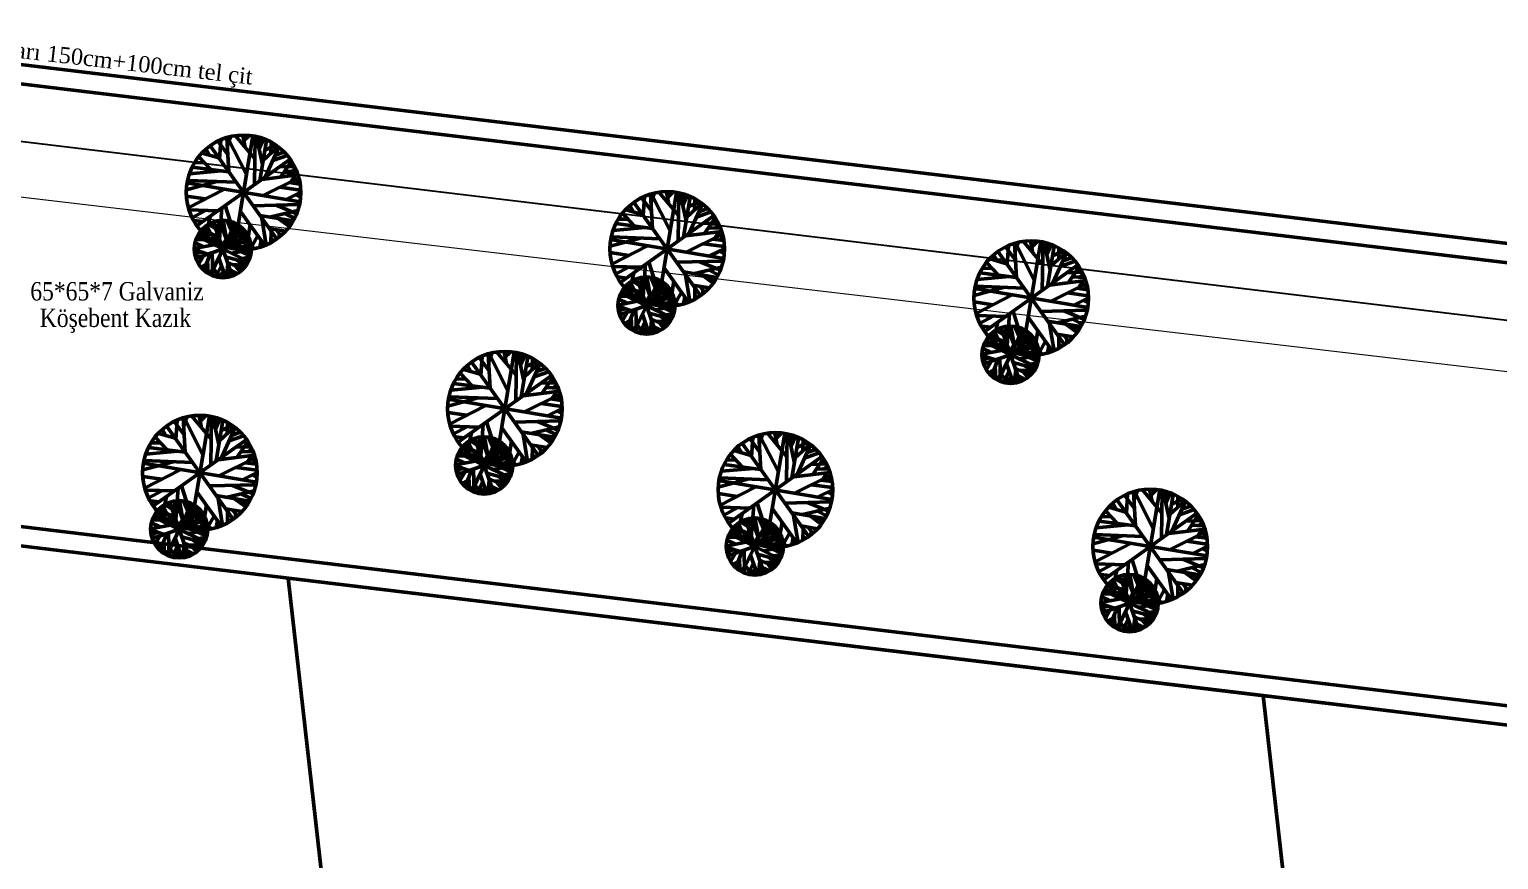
# Model space of a CAD drawing. Header units: millimetres. Extents: x 2046 to 14753, y 2361 to 29276.
# Drawn here: x 8944 to 9328.4, y 28340.9 to 28558 of the extents above; entities that cross this region are included whole.
import ezdxf

# ---------------------------------------------------------------- set-up
doc = ezdxf.new("R2010")
doc.units = ezdxf.units.MM
doc.layers.add('A.O. DUVAR', color=7, linetype='Continuous', lineweight=50)
doc.layers.add('TOPRAKLAMA', color=44, linetype='Continuous', lineweight=18)
doc.layers.add('aydınlatma', color=3, linetype='Continuous')
doc.styles.add('A.O. MALZEME', font='times.ttf', dxfattribs={"height": 10})
doc.styles.add('YAZI', font='times.ttf', dxfattribs={"width": 0.85})

msp = doc.modelspace()

# ---------------------------------------------------------------- linework, layer by layer
at = {"layer": 'A.O. DUVAR'}
for p, q in [((8867.531, 28557.77), (9591.64, 28470.562)), ((8867.836, 28552.698), (9591.908, 28465.494)), ((8867.836, 28552.698), (9591.908, 28465.494)), ((8996.223, 28520.746), (8995.66, 28529.649)), ((8995.784, 28527.455), (8996.637, 28529.886)), ((9000.842, 28520.088), (8995.896, 28529.724)), ((8997.57, 28500.591), (9002.52, 28530.174)), ((9003.069, 28524.062), (8997.979, 28530.176)), ((9000.502, 28527.123), (8999.867, 28530.261)), ((9000.165, 28528.838), (9001.554, 28530.207)), ((9002.944, 28517.448), (9003.126, 28530.002)), ((9004.984, 28522.712), (9003.464, 28529.888)), ((9003.792, 28528.117), (9004.781, 28529.496)), ((9004.099, 28526.75), (9005.293, 28529.353)), ((8993.576, 28524.392), (8989.189, 28525.641)), ((8991.158, 28525.14), (8990.253, 28526.664)), ((8991.423, 28527.469), (9008.666, 28503.296)), ((8995.917, 28525.316), (8993.329, 28528.781)), ((8993.79, 28524.071), (8994.132, 28529.047)), ((9004.32, 28518.476), (9006.037, 28529)), ((9005.152, 28523.714), (9009.053, 28527.294)), ((9005.608, 28526.44), (9008.458, 28527.737)), ((9005.793, 28519.545), (9009.261, 28527.202)), ((9007.227, 28525.712), (9007.273, 28528.392)), ((9008.333, 28525.126), (9010.612, 28525.946)), ((8996.179, 28520.753), (8986.618, 28522.01)), ((8989.719, 28523.207), (8987.257, 28523.162)), ((8987.958, 28506.761), (9012.132, 28524.004)), ((8991.386, 28521.441), (8988.318, 28524.7)), ((9007.691, 28523.689), (9011.489, 28525.056)), ((9009.377, 28522.034), (9013.371, 28522.167)), ((9009.836, 28519.441), (9012.577, 28523.558)), ((9012.248, 28522.126), (9013.098, 28522.67)), ((9012.757, 28520.897), (9013.634, 28521.608)), ((8993.082, 28518.24), (8985.092, 28516.088)), ((9014.837, 28512.908), (8985.253, 28517.858)), ((8998.132, 28518.024), (8985.458, 28518.543)), ((8994.304, 28521.01), (8985.92, 28520.239)), ((9014.294, 28519.953), (9004.863, 28518.786)), ((9014.53, 28519.227), (9005.042, 28514.523)), ((9010.844, 28520.931), (9013.99, 28520.805)), ((9014.877, 28517.568), (9011.95, 28517.943)), ((9012.483, 28518.197), (9013.51, 28519.798)), ((9013.782, 28517.694), (9014.635, 28518.523)), ((8989.996, 28513.666), (8985.126, 28514.423)), ((8985.596, 28511.37), (8994.876, 28516.167)), ((9014.972, 28516.007), (9009.519, 28516.748)), ((9011.214, 28513.547), (9015.009, 28515.429)), ((9014.969, 28514.12), (9013.698, 28514.79)), ((9106.747, 28510.532), (9104.159, 28513.997)), ((9104.62, 28509.286), (9104.962, 28514.263)), ((9107.053, 28505.962), (9106.49, 28514.865)), ((9106.614, 28512.671), (9107.467, 28515.102)), ((9111.672, 28505.304), (9106.726, 28514.94)), ((9108.4, 28485.807), (9113.35, 28515.39)), ((9113.899, 28509.278), (9108.81, 28515.392)), ((9111.333, 28512.339), (9110.698, 28515.477)), ((9110.995, 28514.054), (9112.384, 28515.423)), ((9113.774, 28502.664), (9113.956, 28515.217)), ((9115.815, 28507.928), (9114.294, 28515.104)), ((9114.622, 28513.333), (9115.611, 28514.712)), ((9114.929, 28511.966), (9116.123, 28514.569)), ((9115.151, 28503.692), (9116.867, 28514.216)), ((8993.319, 28510.593), (8985.773, 28510.826)), ((8990.076, 28510.678), (8986.542, 28508.752)), ((8994.389, 28511.386), (8993.64, 28501.845)), ((8998.895, 28500.45), (8995.282, 28511.923)), ((9005.629, 28501.497), (8999.265, 28510.399)), ((9014.652, 28512.228), (9002.509, 28511.915)), ((9007.146, 28508.966), (9014.252, 28510.636)), ((9013.982, 28509.824), (9008.597, 28512.04)), ((9104.406, 28509.608), (9100.019, 28510.857)), ((9101.988, 28510.356), (9101.083, 28511.88)), ((9102.254, 28512.685), (9119.497, 28488.512)), ((9115.982, 28508.93), (9119.883, 28512.51)), ((9116.439, 28511.656), (9119.288, 28512.952)), ((9116.623, 28504.761), (9120.091, 28512.418)), ((9118.057, 28510.928), (9118.104, 28513.608)), ((9118.522, 28508.905), (9122.32, 28510.272)), ((9119.164, 28510.342), (9121.442, 28511.162)), ((8989.366, 28507.765), (8987.003, 28508.046)), ((8990.143, 28504.146), (8991.328, 28509.095)), ((8991.346, 28504.712), (8990.334, 28506.708)), ((8992.812, 28505.818), (8990.885, 28507.037)), ((8991.367, 28493.838), (8997.919, 28507.329)), ((8991.758, 28506.518), (8991.539, 28507.377)), ((8992.215, 28507.598), (8997.072, 28493.569)), ((8992.87, 28505.634), (8993.736, 28507.972)), ((8994.066, 28505.931), (8993.314, 28507.958)), ((8993.567, 28503.696), (8994.554, 28508.045)), ((8994.075, 28507.377), (8996.247, 28500.894)), ((8994.304, 28506.975), (8995.056, 28508.021)), ((8995.69, 28502.727), (8994.678, 28508.048)), ((8997.319, 28504.319), (8995.741, 28507.971)), ((8996.325, 28501.165), (8998.185, 28507.16)), ((8996.52, 28506.15), (8996.659, 28507.745)), ((8996.601, 28507.02), (8997.46, 28507.481)), ((8997.131, 28501.463), (8999.44, 28506.269)), ((8998.047, 28503.401), (8998.331, 28507.058)), ((8998.193, 28505.463), (8999.133, 28506.543)), ((8998.238, 28506.162), (8998.908, 28506.684)), ((9001.767, 28506.948), (9000.711, 28500.375)), ((9012.996, 28507.929), (9004.316, 28509.382)), ((9006.004, 28501.606), (9004.811, 28508.613)), ((9012.032, 28506.432), (9009.09, 28508.583)), ((9012.543, 28507.09), (9010.947, 28508.215)), ((9013.377, 28508.609), (9011.034, 28509.802)), ((9105.134, 28506.226), (9096.751, 28505.455)), ((9107.01, 28505.969), (9097.449, 28507.226)), ((9100.549, 28508.423), (9098.088, 28508.378)), ((9098.789, 28491.977), (9122.962, 28509.22)), ((9102.217, 28506.657), (9099.148, 28509.916)), ((9120.208, 28507.25), (9124.201, 28507.383)), ((9120.666, 28504.657), (9123.408, 28508.774)), ((9123.079, 28507.342), (9123.928, 28507.886)), ((9123.587, 28506.113), (9124.464, 28506.824)), ((8991.707, 28502.937), (8987.571, 28503.033)), ((8987.628, 28498.155), (9001.658, 28503.012)), ((9001.388, 28497.308), (8987.898, 28503.859)), ((8994.099, 28502.12), (8988.093, 28504.159)), ((8992.684, 28504.093), (8988.554, 28504.907)), ((8993.547, 28503.705), (8989.139, 28505.658)), ((8990.618, 28506.183), (8989.213, 28504.988)), ((8990.795, 28505.794), (8989.608, 28506.12)), ((8993.87, 28505.353), (8991.523, 28503.057)), ((8993.736, 28503.487), (8992.05, 28502.74)), ((8995.497, 28503.078), (8994.471, 28501.477)), ((8997.919, 28503.417), (8996.681, 28500.821)), ((8997.988, 28501.768), (9000.732, 28504.951)), ((9002.959, 28500.743), (8998.198, 28504.285)), ((8998.269, 28503.858), (9000.646, 28505.024)), ((8998.873, 28505.101), (9000.423, 28505.321)), ((8999.484, 28503.488), (9001.498, 28503.607)), ((8999.546, 28504.524), (8999.947, 28505.803)), ((8999.912, 28501.147), (9001.809, 28502.735)), ((8999.994, 28504.086), (9001.203, 28504.158)), ((9000.059, 28502.456), (9001.993, 28501.956)), ((9003.744, 28504.101), (9001.756, 28500.487)), ((9004.643, 28502.806), (9004.302, 28501.033)), ((9010.983, 28505.235), (9006.773, 28505.939)), ((9007.229, 28502.259), (9007.269, 28505.17)), ((9008.112, 28502.741), (9007.257, 28503.227)), ((9009.762, 28504.066), (9008.674, 28505.564)), ((9009.359, 28504.591), (9009.331, 28503.624)), ((9103.912, 28503.456), (9095.922, 28501.304)), ((9125.667, 28498.124), (9096.084, 28503.074)), ((9108.962, 28503.24), (9096.289, 28503.759)), ((9125.124, 28505.169), (9115.693, 28504.002)), ((9125.36, 28504.443), (9115.872, 28499.739)), ((9121.674, 28506.147), (9124.821, 28506.021)), ((9125.707, 28502.784), (9122.78, 28503.159)), ((9123.314, 28503.413), (9124.34, 28505.014)), ((9124.613, 28502.909), (9125.465, 28503.739)), ((9203.626, 28472.947), (9208.576, 28502.53)), ((9209.125, 28496.417), (9204.035, 28502.532)), ((9206.559, 28499.478), (9205.924, 28502.616)), ((9206.221, 28501.193), (9207.61, 28502.563)), ((9209, 28489.803), (9209.182, 28502.357)), ((8987.146, 28500.699), (8992.275, 28501.689)), ((8990.741, 28499.236), (8987.154, 28500.413)), ((8989.197, 28499.734), (8987.23, 28499.31)), ((8989.581, 28501.179), (8987.352, 28502.23)), ((8988.445, 28498.438), (8987.352, 28498.906)), ((8988.307, 28496.592), (8989.575, 28498.799)), ((8991.366, 28499.465), (8989.659, 28494.994)), ((8991.983, 28493.584), (8991.87, 28499.597)), ((9001.204, 28497.008), (8995.335, 28498.572)), ((9002.134, 28500.382), (8996.919, 28499.465)), ((8997.18, 28501.939), (8997.931, 28500.555)), ((9002.123, 28500.763), (8997.435, 28501.535)), ((9001.891, 28498.775), (8999.38, 28499.9)), ((9000.87, 28501.321), (8999.555, 28500.397)), ((9000.606, 28501.72), (9002.098, 28501.215)), ((9002.066, 28499.537), (9000.715, 28500.13)), ((9001.007, 28500.177), (9001.725, 28500.8)), ((9001.449, 28502.094), (9001.933, 28502.236)), ((9001.519, 28501.433), (9002.04, 28501.65)), ((9001.558, 28499.752), (9002.085, 28500.03)), ((9100.827, 28498.882), (9095.956, 28499.639)), ((9096.427, 28496.586), (9105.707, 28501.383)), ((9125.803, 28501.223), (9120.349, 28501.964)), ((9122.045, 28498.763), (9125.84, 28500.645)), ((9125.799, 28499.336), (9124.528, 28500.006)), ((9197.214, 28497.495), (9196.309, 28499.02)), ((9197.48, 28499.825), (9214.723, 28475.651)), ((9201.973, 28497.671), (9199.385, 28501.136)), ((9199.846, 28496.426), (9200.188, 28501.402)), ((9202.279, 28493.101), (9201.716, 28502.004)), ((9201.84, 28499.81), (9202.693, 28502.241)), ((9206.898, 28492.443), (9201.952, 28502.079)), ((9211.041, 28495.067), (9209.52, 28502.243)), ((9209.848, 28500.472), (9210.837, 28501.851)), ((9210.155, 28499.105), (9211.349, 28501.708)), ((9210.377, 28490.831), (9212.093, 28501.355)), ((9211.208, 28496.069), (9215.109, 28499.649)), ((9211.665, 28498.795), (9214.514, 28500.092)), ((9211.849, 28491.9), (9215.317, 28499.557)), ((9213.283, 28498.067), (9213.33, 28500.748)), ((8988.822, 28497.502), (8987.98, 28497.127)), ((8990.265, 28496.644), (8988.815, 28495.875)), ((8989.938, 28495.769), (8989.023, 28495.648)), ((8990.724, 28495.324), (8990.006, 28494.701)), ((8990.649, 28497.587), (8990.776, 28494.17)), ((8991.934, 28495.144), (8990.974, 28494.074)), ((8993.974, 28493.15), (8992.19, 28495.521)), ((8994.278, 28496.295), (8992.844, 28493.291)), ((8995.361, 28493.135), (8993.565, 28498.303)), ((8995.556, 28493.134), (8995.973, 28496.663)), ((8999.803, 28495.18), (8995.844, 28497.102)), ((8996.236, 28493.274), (8996.666, 28494.665)), ((8998.457, 28494.171), (8996.537, 28495.104)), ((8997.143, 28496.503), (9000.787, 28496.301)), ((8999.129, 28494.598), (8998.021, 28496.045)), ((9000.543, 28495.949), (8998.273, 28497.772)), ((8999.467, 28494.841), (8998.86, 28495.606)), ((9000.082, 28495.452), (8999.126, 28496.355)), ((8999.741, 28498.126), (9001.827, 28498.492)), ((9001.623, 28497.87), (9001.108, 28498.371)), ((9104.149, 28495.809), (9096.603, 28496.042)), ((9100.907, 28495.894), (9097.372, 28493.968)), ((9105.219, 28496.602), (9104.47, 28487.061)), ((9109.725, 28485.666), (9106.112, 28497.139)), ((9116.459, 28486.713), (9110.096, 28495.615)), ((9125.483, 28497.444), (9113.339, 28497.131)), ((9117.976, 28494.181), (9125.083, 28495.852)), ((9124.813, 28495.04), (9119.428, 28497.256)), ((9124.208, 28493.825), (9121.864, 28495.018)), ((9195.775, 28495.563), (9193.313, 28495.517)), ((9194.015, 28479.117), (9218.188, 28496.36)), ((9197.443, 28493.796), (9194.374, 28497.055)), ((9199.632, 28496.748), (9195.245, 28497.996)), ((9213.747, 28496.044), (9217.546, 28497.411)), ((9214.389, 28497.481), (9216.668, 28498.301)), ((9215.892, 28491.796), (9218.633, 28495.913)), ((9218.305, 28494.481), (9219.154, 28495.025)), ((8991.371, 28494.539), (8991.535, 28493.77)), ((8993.053, 28493.722), (8992.292, 28493.465)), ((8994.824, 28494.65), (8993.361, 28493.197)), ((8995.073, 28493.902), (8994.659, 28493.1)), ((8996.727, 28493.38), (8996.386, 28493.735)), ((8997.706, 28493.783), (8997.396, 28494.655)), ((8997.587, 28494.092), (8997.437, 28493.632)), ((9100.196, 28492.981), (9097.834, 28493.262)), ((9104.378, 28488.921), (9099.969, 28490.874)), ((9101.448, 28491.399), (9100.044, 28490.204)), ((9101.626, 28491.01), (9100.438, 28491.336)), ((9100.974, 28489.362), (9102.159, 28494.311)), ((9102.176, 28489.928), (9101.164, 28491.924)), ((9103.643, 28491.034), (9101.715, 28492.253)), ((9102.198, 28479.054), (9108.749, 28492.545)), ((9102.589, 28491.734), (9102.37, 28492.593)), ((9103.045, 28492.814), (9107.902, 28478.785)), ((9103.7, 28490.85), (9104.567, 28493.188)), ((9104.896, 28491.147), (9104.144, 28493.174)), ((9104.398, 28488.912), (9105.385, 28493.261)), ((9104.905, 28492.593), (9107.077, 28486.109)), ((9105.134, 28492.191), (9105.887, 28493.237)), ((9106.52, 28487.943), (9105.508, 28493.264)), ((9108.149, 28489.535), (9106.572, 28493.187)), ((9107.155, 28486.381), (9109.015, 28492.376)), ((9107.351, 28491.366), (9107.489, 28492.961)), ((9107.431, 28492.236), (9108.291, 28492.697)), ((9107.961, 28486.679), (9110.27, 28491.485)), ((9108.878, 28488.617), (9109.161, 28492.274)), ((9109.023, 28490.679), (9109.963, 28491.759)), ((9109.069, 28491.378), (9109.738, 28491.9)), ((9110.377, 28489.739), (9110.778, 28491.019)), ((9112.597, 28492.164), (9111.542, 28485.591)), ((9123.826, 28493.145), (9115.146, 28494.598)), ((9116.834, 28486.822), (9115.642, 28493.828)), ((9121.814, 28490.45), (9117.604, 28491.155)), ((9122.862, 28491.648), (9119.92, 28493.799)), ((9123.374, 28492.306), (9121.777, 28493.431)), ((9204.188, 28490.379), (9191.514, 28490.899)), ((9200.36, 28493.365), (9191.977, 28492.594)), ((9202.236, 28493.109), (9192.675, 28494.365)), ((9220.35, 28492.308), (9210.919, 28491.141)), ((9220.586, 28491.582), (9211.098, 28486.878)), ((9215.434, 28494.389), (9219.427, 28494.522)), ((9216.9, 28493.286), (9220.047, 28493.16)), ((9218.539, 28490.552), (9219.566, 28492.154)), ((9218.813, 28493.252), (9219.69, 28493.963)), ((9219.838, 28490.049), (9220.691, 28490.878)), ((9100.411, 28486.395), (9098.182, 28487.446)), ((9102.537, 28488.153), (9098.401, 28488.249)), ((9098.459, 28483.371), (9112.488, 28488.228)), ((9112.219, 28482.523), (9098.728, 28489.075)), ((9104.929, 28487.336), (9098.923, 28489.375)), ((9103.514, 28489.309), (9099.385, 28490.123)), ((9104.7, 28490.569), (9102.353, 28488.273)), ((9104.567, 28488.703), (9102.88, 28487.956)), ((9106.328, 28488.294), (9105.301, 28486.693)), ((9108.749, 28488.633), (9107.512, 28486.037)), ((9108.011, 28487.155), (9108.761, 28485.771)), ((9108.818, 28486.984), (9111.563, 28490.167)), ((9113.79, 28485.959), (9109.028, 28489.501)), ((9109.1, 28489.074), (9111.476, 28490.24)), ((9109.703, 28490.317), (9111.253, 28490.537)), ((9110.314, 28488.704), (9112.329, 28488.823)), ((9110.743, 28486.363), (9112.639, 28487.951)), ((9110.825, 28489.302), (9112.034, 28489.374)), ((9110.889, 28487.672), (9112.823, 28487.172)), ((9112.279, 28487.31), (9112.763, 28487.451)), ((9114.575, 28489.317), (9112.587, 28485.703)), ((9115.473, 28488.022), (9115.132, 28486.249)), ((9118.059, 28487.475), (9118.1, 28490.386)), ((9118.943, 28487.957), (9118.087, 28488.443)), ((9120.592, 28489.282), (9119.504, 28490.78)), ((9120.189, 28489.807), (9120.161, 28488.839)), ((9199.138, 28490.595), (9191.148, 28488.443)), ((9220.893, 28485.263), (9191.31, 28490.213)), ((9191.653, 28483.725), (9200.933, 28488.522)), ((9221.029, 28488.362), (9215.575, 28489.103)), ((9217.271, 28485.902), (9221.066, 28487.784)), ((9220.933, 28489.923), (9218.006, 28490.298)), ((9221.025, 28486.475), (9219.754, 28487.146)), ((9097.977, 28485.915), (9103.105, 28486.905)), ((9101.571, 28484.452), (9097.985, 28485.629)), ((9100.028, 28484.95), (9098.06, 28484.526)), ((9099.276, 28483.653), (9098.182, 28484.122)), ((9099.138, 28481.808), (9100.405, 28484.014)), ((9102.196, 28484.681), (9100.49, 28480.21)), ((9102.813, 28478.8), (9102.7, 28484.812)), ((9106.191, 28478.351), (9104.396, 28483.519)), ((9112.035, 28482.224), (9106.166, 28483.788)), ((9112.964, 28485.598), (9107.749, 28484.681)), ((9112.953, 28485.979), (9108.265, 28486.751)), ((9112.722, 28483.991), (9110.211, 28485.116)), ((9111.7, 28486.537), (9110.385, 28485.613)), ((9110.572, 28483.342), (9112.658, 28483.708)), ((9111.437, 28486.936), (9112.928, 28486.431)), ((9112.896, 28484.753), (9111.545, 28485.346)), ((9111.837, 28485.393), (9112.555, 28486.016)), ((9112.453, 28483.086), (9111.939, 28483.587)), ((9112.349, 28486.649), (9112.871, 28486.866)), ((9112.389, 28484.968), (9112.915, 28485.245)), ((9196.052, 28486.021), (9191.182, 28486.779)), ((9199.375, 28482.948), (9191.829, 28483.181)), ((9200.445, 28483.741), (9199.696, 28474.2)), ((9204.951, 28472.806), (9201.338, 28484.278)), ((9220.709, 28484.584), (9208.565, 28484.27)), ((9220.039, 28482.179), (9214.654, 28484.395)), ((9099.653, 28482.718), (9098.81, 28482.343)), ((9101.095, 28481.86), (9099.645, 28481.091)), ((9100.768, 28480.984), (9099.853, 28480.864)), ((9101.555, 28480.54), (9100.836, 28479.916)), ((9101.48, 28482.803), (9101.606, 28479.386)), ((9102.764, 28480.36), (9101.804, 28479.29)), ((9102.201, 28479.755), (9102.366, 28478.986)), ((9104.804, 28478.366), (9103.021, 28480.737)), ((9105.108, 28481.511), (9103.674, 28478.507)), ((9105.655, 28479.866), (9104.191, 28478.413)), ((9106.386, 28478.35), (9106.804, 28481.879)), ((9110.633, 28480.396), (9106.675, 28482.318)), ((9107.066, 28478.49), (9107.497, 28479.88)), ((9109.287, 28479.387), (9107.367, 28480.32)), ((9107.973, 28481.719), (9111.618, 28481.517)), ((9108.536, 28478.999), (9108.226, 28479.871)), ((9108.417, 28479.308), (9108.267, 28478.848)), ((9109.959, 28479.814), (9108.852, 28481.261)), ((9111.374, 28481.165), (9109.104, 28482.988)), ((9110.297, 28480.057), (9109.69, 28480.822)), ((9110.912, 28480.668), (9109.956, 28481.571)), ((9196.132, 28483.033), (9192.598, 28481.108)), ((9195.422, 28480.12), (9193.06, 28480.401)), ((9196.2, 28476.501), (9197.385, 28481.451)), ((9198.869, 28478.173), (9196.941, 28479.392)), ((9197.424, 28466.193), (9203.975, 28479.684)), ((9197.814, 28478.874), (9197.596, 28479.733)), ((9198.271, 28479.953), (9203.128, 28465.924)), ((9198.926, 28477.989), (9199.793, 28480.328)), ((9200.122, 28478.286), (9199.37, 28480.313)), ((9199.623, 28476.051), (9200.611, 28480.401)), ((9200.131, 28479.733), (9202.303, 28473.249)), ((9200.36, 28479.331), (9201.113, 28480.376)), ((9201.746, 28475.083), (9200.734, 28480.403)), ((9203.375, 28476.675), (9201.798, 28480.326)), ((9202.381, 28473.52), (9204.241, 28479.515)), ((9202.577, 28478.505), (9202.715, 28480.1)), ((9202.657, 28479.376), (9203.516, 28479.836)), ((9204.104, 28475.757), (9204.387, 28479.413)), ((9211.685, 28473.853), (9205.322, 28482.754)), ((9207.823, 28479.304), (9206.768, 28472.731)), ((9219.052, 28480.285), (9210.372, 28481.737)), ((9212.06, 28473.961), (9210.868, 28480.968)), ((9213.202, 28481.321), (9220.308, 28482.992)), ((9218.088, 28478.787), (9215.146, 28480.938)), ((9218.6, 28479.445), (9217.003, 28480.57)), ((9219.434, 28480.964), (9217.09, 28482.157)), ((9103.884, 28478.938), (9103.123, 28478.681)), ((9105.903, 28479.118), (9105.489, 28478.315)), ((9107.558, 28478.596), (9107.216, 28478.95)), ((9207.445, 28469.663), (9193.954, 28476.214)), ((9200.155, 28474.476), (9194.149, 28476.514)), ((9198.74, 28476.448), (9194.61, 28477.262)), ((9199.604, 28476.06), (9195.195, 28478.013)), ((9196.674, 28478.538), (9195.27, 28477.343)), ((9196.851, 28478.15), (9195.664, 28478.475)), ((9197.402, 28477.067), (9196.39, 28479.064)), ((9199.926, 28477.708), (9197.579, 28475.412)), ((9199.793, 28475.843), (9198.106, 28475.095)), ((9203.975, 28475.772), (9202.737, 28473.176)), ((9203.187, 28473.819), (9205.496, 28478.624)), ((9204.044, 28474.123), (9206.789, 28477.306)), ((9204.249, 28477.818), (9205.189, 28478.898)), ((9209.015, 28473.098), (9204.254, 28476.64)), ((9204.295, 28478.517), (9204.964, 28479.039)), ((9204.325, 28476.213), (9206.702, 28477.38)), ((9204.929, 28477.457), (9206.479, 28477.676)), ((9205.54, 28475.843), (9207.555, 28475.962)), ((9205.603, 28476.879), (9206.004, 28478.158)), ((9206.051, 28476.442), (9207.259, 28476.513)), ((9209.8, 28476.456), (9207.813, 28472.842)), ((9217.04, 28477.59), (9212.83, 28478.294)), ((9213.285, 28474.615), (9213.326, 28477.525)), ((9214.168, 28475.096), (9213.313, 28475.582)), ((9215.818, 28476.421), (9214.73, 28477.919)), ((9215.415, 28476.946), (9215.387, 28475.979)), ((9064.281, 28468.735), (9061.693, 28472.2)), ((9062.154, 28467.489), (9062.496, 28472.466)), ((9064.588, 28464.165), (9064.025, 28473.068)), ((9064.148, 28470.874), (9065.002, 28473.305)), ((9069.207, 28463.507), (9064.261, 28473.143)), ((9065.935, 28444.01), (9070.885, 28473.593)), ((9071.434, 28467.481), (9066.344, 28473.595)), ((9068.867, 28470.542), (9068.232, 28473.68)), ((9068.529, 28472.257), (9069.919, 28473.626)), ((9071.308, 28460.867), (9071.49, 28473.42)), ((9073.349, 28466.131), (9071.828, 28473.307)), ((9072.157, 28471.536), (9073.146, 28472.915)), ((9072.463, 28470.169), (9073.657, 28472.772)), ((9072.685, 28461.895), (9074.401, 28472.419)), ((9075.591, 28469.131), (9075.638, 28471.811)), ((9193.203, 28473.054), (9198.331, 28474.044)), ((9196.797, 28471.591), (9193.211, 28472.768)), ((9195.254, 28472.09), (9193.286, 28471.665)), ((9195.637, 28473.534), (9193.408, 28474.585)), ((9197.763, 28475.292), (9193.627, 28475.388)), ((9193.685, 28470.51), (9207.714, 28475.367)), ((9197.422, 28471.82), (9195.716, 28467.35)), ((9198.039, 28465.939), (9197.926, 28471.952)), ((9201.554, 28475.434), (9200.527, 28473.832)), ((9208.19, 28472.737), (9202.975, 28471.821)), ((9203.237, 28474.294), (9203.987, 28472.91)), ((9208.179, 28473.119), (9203.491, 28473.89)), ((9207.947, 28471.13), (9205.436, 28472.256)), ((9206.926, 28473.677), (9205.611, 28472.753)), ((9205.969, 28473.502), (9207.865, 28475.09)), ((9206.115, 28474.811), (9208.049, 28474.311)), ((9206.662, 28474.075), (9208.154, 28473.57)), ((9208.122, 28471.892), (9206.771, 28472.486)), ((9207.063, 28472.532), (9207.781, 28473.155)), ((9207.505, 28474.45), (9207.989, 28474.591)), ((9207.575, 28473.788), (9208.096, 28474.006)), ((9207.615, 28472.107), (9208.141, 28472.385)), ((9210.699, 28475.162), (9210.358, 28473.388)), ((9059.751, 28464.86), (9056.683, 28468.119)), ((9061.941, 28467.811), (9057.554, 28469.06)), ((9059.522, 28468.559), (9058.617, 28470.083)), ((9059.788, 28470.888), (9077.031, 28446.715)), ((9073.517, 28467.133), (9077.418, 28470.713)), ((9073.973, 28469.859), (9076.822, 28471.155)), ((9074.158, 28462.964), (9077.625, 28470.621)), ((9076.056, 28467.108), (9079.854, 28468.475)), ((9076.698, 28468.545), (9078.977, 28469.365)), ((9194.502, 28470.793), (9193.408, 28471.261)), ((9194.879, 28469.857), (9194.036, 28469.482)), ((9194.363, 28468.947), (9195.631, 28471.154)), ((9196.321, 28469), (9194.871, 28468.23)), ((9195.994, 28468.124), (9195.079, 28468.003)), ((9196.706, 28469.942), (9196.832, 28466.525)), ((9200.03, 28465.505), (9198.246, 28467.877)), ((9200.334, 28468.65), (9198.9, 28465.646)), ((9201.417, 28465.49), (9199.622, 28470.658)), ((9207.26, 28469.363), (9201.391, 28470.927)), ((9201.612, 28465.489), (9202.03, 28469.018)), ((9205.859, 28467.535), (9201.9, 28469.457)), ((9203.199, 28468.858), (9206.844, 28468.656)), ((9205.185, 28466.953), (9204.078, 28468.4)), ((9206.599, 28468.304), (9204.33, 28470.128)), ((9205.523, 28467.196), (9204.916, 28467.961)), ((9206.138, 28467.807), (9205.182, 28468.71)), ((9205.798, 28470.481), (9207.884, 28470.848)), ((9207.679, 28470.226), (9207.164, 28470.727)), ((9062.669, 28464.429), (9054.285, 28463.658)), ((9064.544, 28464.172), (9054.983, 28465.429)), ((9058.084, 28466.626), (9055.622, 28466.581)), ((9056.323, 28450.18), (9080.496, 28467.423)), ((9077.742, 28465.453), (9081.735, 28465.586)), ((9078.201, 28462.86), (9080.942, 28466.977)), ((9079.208, 28464.35), (9082.355, 28464.224)), ((9080.613, 28465.545), (9081.463, 28466.089)), ((9081.121, 28464.316), (9081.999, 28465.027)), ((9196.781, 28467.679), (9196.062, 28467.056)), ((9197.99, 28467.499), (9197.03, 28466.429)), ((9197.427, 28466.895), (9197.591, 28466.125)), ((9199.109, 28466.078), (9198.348, 28465.82)), ((9200.881, 28467.005), (9199.417, 28465.552)), ((9201.129, 28466.257), (9200.715, 28465.455)), ((9202.292, 28465.63), (9202.722, 28467.02)), ((9202.784, 28465.736), (9202.442, 28466.09)), ((9204.513, 28466.526), (9202.593, 28467.459)), ((9203.762, 28466.139), (9203.452, 28467.011)), ((9203.643, 28466.447), (9203.493, 28465.987)), ((9061.447, 28461.659), (9053.457, 28459.507)), ((9083.201, 28456.327), (9053.618, 28461.277)), ((9066.497, 28461.443), (9053.823, 28461.962)), ((9082.659, 28463.372), (9073.228, 28462.205)), ((9082.894, 28462.646), (9073.407, 28457.942)), ((9083.337, 28459.426), (9077.884, 28460.167)), ((9083.241, 28460.987), (9080.315, 28461.362)), ((9080.848, 28461.616), (9081.874, 28463.217)), ((9082.147, 28461.112), (9083, 28461.942)), ((8984.804, 28447.446), (8984.241, 28456.349)), ((8984.365, 28454.155), (8985.218, 28456.586)), ((8989.423, 28446.788), (8984.477, 28456.424)), ((8986.151, 28427.291), (8991.101, 28456.874)), ((8991.65, 28450.762), (8986.56, 28456.876)), ((8989.083, 28453.823), (8988.448, 28456.961)), ((8988.746, 28455.538), (8990.135, 28456.907)), ((8991.525, 28444.148), (8991.707, 28456.702)), ((8993.566, 28449.412), (8992.045, 28456.588)), ((9058.361, 28457.085), (9053.491, 28457.842)), ((9053.961, 28454.789), (9063.241, 28459.586)), ((9079.579, 28456.966), (9083.374, 28458.848)), ((9083.334, 28457.539), (9082.063, 28458.209)), ((8979.739, 28451.84), (8978.834, 28453.364)), ((8980.005, 28454.17), (8997.248, 28429.996)), ((8984.498, 28452.016), (8981.91, 28455.481)), ((8982.371, 28450.771), (8982.713, 28455.747)), ((8992.373, 28454.817), (8993.362, 28456.196)), ((8992.68, 28453.45), (8993.874, 28456.053)), ((8992.901, 28445.176), (8994.618, 28455.7)), ((8993.733, 28450.414), (8997.634, 28453.994)), ((8994.189, 28453.14), (8997.039, 28454.437)), ((8994.374, 28446.245), (8997.842, 28453.902)), ((8995.808, 28452.412), (8995.855, 28455.092)), ((8996.914, 28451.826), (8999.193, 28452.646)), ((9061.684, 28454.012), (9054.138, 28454.245)), ((9058.441, 28454.097), (9054.906, 28452.171)), ((9058.508, 28447.565), (9059.693, 28452.514)), ((9062.754, 28454.805), (9062.005, 28445.264)), ((9067.259, 28443.869), (9063.647, 28455.342)), ((9073.993, 28444.916), (9067.63, 28453.818)), ((9083.017, 28455.647), (9070.873, 28455.334)), ((9081.361, 28451.348), (9072.68, 28452.801)), ((9075.511, 28452.384), (9082.617, 28454.055)), ((9082.347, 28453.243), (9076.962, 28455.459)), ((9081.742, 28452.028), (9079.399, 28453.221)), ((9139.643, 28449.322), (9139.008, 28452.46)), ((9139.305, 28451.037), (9140.695, 28452.406)), ((8984.761, 28447.454), (8975.199, 28448.71)), ((8978.3, 28449.907), (8975.838, 28449.862)), ((8976.539, 28433.461), (9000.713, 28450.704)), ((8979.968, 28448.141), (8976.899, 28451.4)), ((8982.157, 28451.092), (8977.77, 28452.341)), ((8996.272, 28450.389), (9000.07, 28451.756)), ((8997.959, 28448.734), (9001.952, 28448.867)), ((8998.417, 28446.141), (9001.158, 28450.258)), ((9000.829, 28448.826), (9001.679, 28449.37)), ((9057.731, 28451.184), (9055.368, 28451.465)), ((9061.912, 28447.124), (9057.504, 28449.077)), ((9058.983, 28449.602), (9057.578, 28448.407)), ((9059.16, 28449.213), (9057.973, 28449.539)), ((9059.71, 28448.131), (9058.699, 28450.127)), ((9061.177, 28449.237), (9059.25, 28450.456)), ((9059.732, 28437.257), (9066.284, 28450.748)), ((9062.235, 28448.772), (9059.887, 28446.476)), ((9060.123, 28449.937), (9059.904, 28450.796)), ((9060.579, 28451.017), (9065.437, 28436.988)), ((9061.234, 28449.053), (9062.101, 28451.391)), ((9062.431, 28449.35), (9061.678, 28451.377)), ((9061.932, 28447.115), (9062.919, 28451.464)), ((9062.44, 28450.796), (9064.612, 28444.312)), ((9062.669, 28450.394), (9063.421, 28451.44)), ((9064.055, 28446.146), (9063.043, 28451.467)), ((9065.684, 28447.738), (9064.106, 28451.39)), ((9064.69, 28444.584), (9066.55, 28450.579)), ((9064.885, 28449.569), (9065.024, 28451.164)), ((9064.965, 28450.439), (9065.825, 28450.9)), ((9065.495, 28444.882), (9067.805, 28449.688)), ((9066.412, 28446.82), (9066.696, 28450.477)), ((9066.557, 28448.882), (9067.498, 28449.962)), ((9066.603, 28449.581), (9067.272, 28450.103)), ((9067.238, 28448.52), (9068.788, 28448.74)), ((9067.911, 28447.942), (9068.312, 28449.222)), ((9070.131, 28450.367), (9069.076, 28443.794)), ((9074.369, 28445.025), (9073.176, 28452.031)), ((9079.348, 28448.653), (9075.138, 28449.358)), ((9075.593, 28445.678), (9075.634, 28448.589)), ((9078.127, 28447.485), (9077.039, 28448.983)), ((9080.396, 28449.851), (9077.455, 28452.002)), ((9080.908, 28450.509), (9079.312, 28451.634)), ((9130.299, 28447.339), (9129.394, 28448.863)), ((9130.564, 28449.668), (9147.807, 28425.495)), ((9135.057, 28447.515), (9132.469, 28450.98)), ((9132.93, 28446.269), (9133.272, 28451.246)), ((9135.364, 28442.945), (9134.801, 28451.848)), ((9134.925, 28449.654), (9135.778, 28452.085)), ((9139.983, 28442.287), (9135.037, 28451.923)), ((9136.711, 28422.79), (9141.661, 28452.373)), ((9142.21, 28446.261), (9137.12, 28452.375)), ((9142.084, 28439.647), (9142.266, 28452.2)), ((9144.125, 28444.911), (9142.604, 28452.087)), ((9142.933, 28450.316), (9143.922, 28451.695)), ((9143.239, 28448.949), (9144.433, 28451.552)), ((9143.461, 28440.675), (9145.177, 28451.199)), ((9144.293, 28445.913), (9148.194, 28449.493)), ((9144.749, 28448.639), (9147.599, 28449.935)), ((9144.934, 28441.744), (9148.401, 28449.401)), ((9146.367, 28447.911), (9146.414, 28450.591)), ((8981.663, 28444.94), (8973.673, 28442.788)), ((8986.713, 28444.724), (8974.039, 28445.244)), ((8982.885, 28447.71), (8974.502, 28446.939)), ((9002.875, 28446.653), (8993.444, 28445.486)), ((9003.111, 28445.927), (8993.623, 28441.223)), ((8999.425, 28447.631), (9002.572, 28447.505)), ((9001.064, 28444.897), (9002.091, 28446.498)), ((9001.338, 28447.597), (9002.215, 28448.308)), ((9002.363, 28444.394), (9003.216, 28445.223)), ((9055.511, 28444.118), (9060.64, 28445.108)), ((9057.946, 28444.598), (9055.717, 28445.649)), ((9060.072, 28446.356), (9055.935, 28446.452)), ((9055.993, 28441.574), (9070.023, 28446.431)), ((9069.753, 28440.726), (9056.263, 28447.278)), ((9062.463, 28445.539), (9056.458, 28447.578)), ((9061.049, 28447.512), (9056.919, 28448.326)), ((9062.101, 28446.906), (9060.414, 28446.159)), ((9063.862, 28446.497), (9062.836, 28444.896)), ((9066.283, 28446.836), (9065.046, 28444.24)), ((9065.545, 28445.358), (9066.295, 28443.974)), ((9070.488, 28444.182), (9065.799, 28444.954)), ((9066.353, 28445.187), (9069.097, 28448.37)), ((9071.324, 28444.162), (9066.563, 28447.704)), ((9066.634, 28447.277), (9069.01, 28448.443)), ((9067.848, 28446.907), (9069.863, 28447.026)), ((9069.235, 28444.74), (9067.92, 28443.816)), ((9068.277, 28444.566), (9070.173, 28446.154)), ((9068.359, 28447.505), (9069.568, 28447.577)), ((9068.423, 28445.875), (9070.358, 28445.375)), ((9068.971, 28445.139), (9070.462, 28444.634)), ((9069.813, 28445.513), (9070.298, 28445.654)), ((9069.884, 28444.852), (9070.405, 28445.069)), ((9072.109, 28447.52), (9070.121, 28443.906)), ((9073.008, 28446.225), (9072.666, 28444.452)), ((9076.477, 28446.16), (9075.621, 28446.646)), ((9077.724, 28448.01), (9077.696, 28447.042)), ((9128.86, 28445.406), (9126.398, 28445.361)), ((9127.099, 28428.96), (9151.272, 28446.203)), ((9130.527, 28443.64), (9127.459, 28446.899)), ((9132.717, 28446.591), (9128.33, 28447.84)), ((9146.832, 28445.888), (9150.63, 28447.255)), ((9147.474, 28447.325), (9149.753, 28448.145)), ((9148.977, 28441.64), (9151.718, 28445.757)), ((9151.389, 28444.325), (9152.239, 28444.869)), ((8978.577, 28440.366), (8973.707, 28441.124)), ((9003.418, 28439.608), (8973.835, 28444.558)), ((8974.178, 28438.07), (8983.458, 28442.867)), ((9003.554, 28442.707), (8998.1, 28443.448)), ((8999.796, 28440.247), (9003.591, 28442.129)), ((9003.458, 28444.268), (9000.531, 28444.643)), ((9003.55, 28440.82), (9002.279, 28441.491)), ((9059.106, 28442.655), (9055.519, 28443.832)), ((9057.562, 28443.153), (9055.595, 28442.729)), ((9056.81, 28441.856), (9055.717, 28442.325)), ((9057.187, 28440.921), (9056.345, 28440.546)), ((9056.672, 28440.011), (9057.939, 28442.217)), ((9059.731, 28442.884), (9058.024, 28438.413)), ((9059.014, 28441.006), (9059.14, 28437.589)), ((9060.348, 28437.003), (9060.235, 28443.016)), ((9063.725, 28436.554), (9061.93, 28441.722)), ((9069.569, 28440.427), (9063.7, 28441.991)), ((9070.498, 28443.801), (9065.283, 28442.884)), ((9068.908, 28439.368), (9066.638, 28441.191)), ((9070.256, 28442.194), (9067.745, 28443.319)), ((9068.106, 28441.545), (9070.192, 28441.911)), ((9070.43, 28442.956), (9069.08, 28443.549)), ((9069.371, 28443.596), (9070.09, 28444.219)), ((9069.988, 28441.289), (9069.473, 28441.79)), ((9069.923, 28443.171), (9070.449, 28443.448)), ((9133.445, 28443.209), (9125.061, 28442.438)), ((9135.32, 28442.952), (9125.759, 28444.209)), ((9153.435, 28442.152), (9144.004, 28440.985)), ((9153.67, 28441.426), (9144.183, 28436.722)), ((9148.518, 28444.233), (9152.511, 28444.366)), ((9149.984, 28443.13), (9153.131, 28443.004)), ((9151.624, 28440.396), (9152.651, 28441.997)), ((9151.897, 28443.096), (9152.775, 28443.807)), ((8981.9, 28437.293), (8974.354, 28437.526)), ((8978.657, 28437.378), (8975.123, 28435.453)), ((8982.97, 28438.086), (8982.221, 28428.545)), ((8987.476, 28427.151), (8983.863, 28438.623)), ((8994.21, 28428.197), (8987.847, 28437.099)), ((9003.234, 28438.928), (8991.09, 28438.615)), ((8995.727, 28435.666), (9002.833, 28437.337)), ((9002.563, 28436.524), (8997.179, 28438.74)), ((9058.63, 28440.063), (9057.18, 28439.294)), ((9058.302, 28439.188), (9057.388, 28439.067)), ((9059.089, 28438.743), (9058.371, 28438.119)), ((9060.298, 28438.563), (9059.338, 28437.493)), ((9059.736, 28437.958), (9059.9, 28437.189)), ((9062.339, 28436.569), (9060.555, 28438.94)), ((9061.418, 28437.141), (9060.657, 28436.884)), ((9062.643, 28439.714), (9061.209, 28436.71)), ((9063.189, 28438.069), (9061.725, 28436.616)), ((9063.438, 28437.321), (9063.023, 28436.518)), ((9063.921, 28436.553), (9064.338, 28440.082)), ((9068.167, 28438.599), (9064.209, 28440.521)), ((9064.6, 28436.693), (9065.031, 28438.083)), ((9065.092, 28436.799), (9064.751, 28437.153)), ((9066.822, 28437.59), (9064.902, 28438.523)), ((9065.508, 28439.922), (9069.152, 28439.72)), ((9066.071, 28437.202), (9065.76, 28438.074)), ((9065.952, 28437.511), (9065.801, 28437.051)), ((9067.493, 28438.017), (9066.386, 28439.464)), ((9067.832, 28438.26), (9067.225, 28439.025)), ((9068.446, 28438.871), (9067.491, 28439.774)), ((9132.223, 28440.439), (9124.233, 28438.287)), ((9153.977, 28435.107), (9124.394, 28440.057)), ((9137.273, 28440.223), (9124.599, 28440.742)), ((9124.737, 28433.569), (9134.017, 28438.366)), ((9154.113, 28438.206), (9148.66, 28438.947)), ((9150.355, 28435.746), (9154.15, 28437.628)), ((9154.017, 28439.767), (9151.091, 28440.142)), ((9152.923, 28439.892), (9153.776, 28440.722)), ((9233.414, 28428.14), (9232.852, 28437.043)), ((9232.975, 28434.849), (9233.828, 28437.28)), ((9238.034, 28427.482), (9233.087, 28437.118)), ((9234.762, 28407.985), (9239.712, 28437.568)), ((9240.26, 28431.456), (9235.171, 28437.57)), ((9237.694, 28434.517), (9237.059, 28437.655)), ((9237.356, 28436.232), (9238.745, 28437.601)), ((9240.135, 28424.842), (9240.317, 28437.396)), ((9242.176, 28430.106), (9240.655, 28437.282)), ((9598.069, 28348.921), (8874.847, 28436.022)), ((8977.947, 28434.465), (8975.585, 28434.746)), ((8978.724, 28430.846), (8979.91, 28435.796)), ((8979.927, 28431.412), (8978.915, 28433.408)), ((8981.394, 28432.518), (8979.466, 28433.737)), ((8979.949, 28420.538), (8986.5, 28434.029)), ((8980.339, 28433.218), (8980.121, 28434.077)), ((8980.796, 28434.298), (8985.653, 28420.269)), ((8981.451, 28432.334), (8982.317, 28434.672)), ((8982.647, 28432.631), (8981.895, 28434.658)), ((8982.148, 28430.396), (8983.136, 28434.745)), ((8982.656, 28434.078), (8984.828, 28427.594)), ((8982.885, 28433.676), (8983.638, 28434.721)), ((8984.271, 28429.428), (8983.259, 28434.748)), ((8985.9, 28431.02), (8984.322, 28434.671)), ((8984.906, 28427.865), (8986.766, 28433.86)), ((8985.101, 28432.85), (8985.24, 28434.445)), ((8985.182, 28433.72), (8986.041, 28434.181)), ((8986.629, 28430.101), (8986.912, 28433.758)), ((8986.774, 28432.163), (8987.714, 28433.243)), ((8986.82, 28432.862), (8987.489, 28433.384)), ((8990.348, 28433.649), (8989.293, 28427.075)), ((9001.577, 28434.63), (8992.897, 28436.082)), ((8994.585, 28428.306), (8993.393, 28435.313)), ((9000.613, 28433.132), (8997.671, 28435.283)), ((9001.124, 28433.79), (8999.528, 28434.915)), ((9001.959, 28435.309), (8999.615, 28436.502)), ((9129.137, 28435.865), (9124.267, 28436.622)), ((9133.53, 28433.585), (9132.781, 28424.044)), ((9138.036, 28422.649), (9134.423, 28434.122)), ((9153.793, 28434.427), (9141.649, 28434.114)), ((9153.123, 28432.023), (9147.738, 28434.239)), ((9154.11, 28436.319), (9152.839, 28436.989)), ((9228.349, 28432.534), (9227.444, 28434.058)), ((9228.615, 28434.864), (9245.858, 28410.69)), ((9233.108, 28432.71), (9230.52, 28436.175)), ((9230.981, 28431.465), (9231.323, 28436.441)), ((9240.983, 28435.511), (9241.973, 28436.89)), ((9241.29, 28434.144), (9242.484, 28436.747)), ((9241.512, 28425.87), (9243.228, 28436.394)), ((9242.344, 28431.108), (9246.245, 28434.688)), ((9242.8, 28433.834), (9245.649, 28435.131)), ((9242.985, 28426.939), (9246.452, 28434.596)), ((9244.418, 28433.106), (9244.465, 28435.786)), ((9245.525, 28432.52), (9247.804, 28433.34)), ((9598.337, 28343.852), (8875.152, 28430.949)), ((8980.288, 28429.637), (8976.152, 28429.733)), ((8976.21, 28424.855), (8990.239, 28429.712)), ((8989.97, 28424.008), (8976.479, 28430.559)), ((8982.68, 28428.821), (8976.674, 28430.859)), ((8981.265, 28430.793), (8977.135, 28431.607)), ((8982.129, 28430.405), (8977.72, 28432.358)), ((8979.199, 28432.883), (8977.795, 28431.688)), ((8979.376, 28432.495), (8978.189, 28432.82)), ((8982.451, 28432.053), (8980.104, 28429.757)), ((8982.318, 28430.187), (8980.631, 28429.44)), ((8984.078, 28429.778), (8983.052, 28428.177)), ((8986.5, 28430.117), (8985.262, 28427.521)), ((8985.712, 28428.163), (8988.021, 28432.969)), ((8986.569, 28428.468), (8989.313, 28431.651)), ((8991.54, 28427.443), (8986.779, 28430.985)), ((8986.85, 28430.558), (8989.227, 28431.725)), ((8987.454, 28431.802), (8989.004, 28432.021)), ((8988.065, 28430.188), (8990.079, 28430.307)), ((8988.127, 28431.224), (8988.528, 28432.503)), ((8988.493, 28427.847), (8990.39, 28429.435)), ((8988.576, 28430.787), (8989.784, 28430.858)), ((8992.325, 28430.801), (8990.337, 28427.187)), ((8993.224, 28429.506), (8992.883, 28427.733)), ((8999.565, 28431.935), (8995.355, 28432.639)), ((8995.81, 28428.959), (8995.851, 28431.87)), ((8996.693, 28429.441), (8995.838, 28429.927)), ((8998.343, 28430.766), (8997.255, 28432.264)), ((8997.94, 28431.291), (8997.912, 28430.324)), ((9132.46, 28432.792), (9124.914, 28433.025)), ((9129.217, 28432.877), (9125.682, 28430.951)), ((9128.507, 28429.964), (9126.144, 28430.245)), ((9129.284, 28426.345), (9130.469, 28431.294)), ((9130.508, 28416.037), (9137.06, 28429.528)), ((9130.899, 28428.717), (9130.68, 28429.576)), ((9131.355, 28429.797), (9136.213, 28415.768)), ((9132.01, 28427.833), (9132.877, 28430.171)), ((9133.207, 28428.13), (9132.454, 28430.157)), ((9132.708, 28425.895), (9133.695, 28430.244)), ((9133.216, 28429.576), (9135.388, 28423.092)), ((9133.445, 28429.174), (9134.197, 28430.22)), ((9134.831, 28424.926), (9133.819, 28430.247)), ((9136.46, 28426.518), (9134.882, 28430.17)), ((9135.466, 28423.364), (9137.326, 28429.359)), ((9135.661, 28428.349), (9135.8, 28429.944)), ((9135.741, 28429.219), (9136.601, 28429.68)), ((9144.77, 28423.696), (9138.406, 28432.598)), ((9152.137, 28430.128), (9143.456, 28431.581)), ((9145.145, 28423.805), (9143.952, 28430.811)), ((9146.287, 28431.164), (9153.393, 28432.835)), ((9151.172, 28428.631), (9148.231, 28430.782)), ((9151.684, 28429.289), (9150.088, 28430.414)), ((9152.518, 28430.808), (9150.175, 28432.001)), ((9233.371, 28428.147), (9223.81, 28429.404)), ((9226.91, 28430.601), (9224.449, 28430.556)), ((9225.15, 28414.155), (9249.323, 28431.398)), ((9228.578, 28428.835), (9225.509, 28432.094)), ((9230.767, 28431.786), (9226.381, 28433.035)), ((9244.883, 28431.083), (9248.681, 28432.45)), ((9246.569, 28429.428), (9250.562, 28429.561)), ((9247.027, 28426.835), (9249.769, 28430.952)), ((9249.44, 28429.52), (9250.29, 28430.064)), ((8975.728, 28427.399), (8980.856, 28428.389)), ((8979.322, 28425.936), (8975.735, 28427.113)), ((8977.779, 28426.434), (8975.811, 28426.01)), ((8978.162, 28427.879), (8975.933, 28428.93)), ((8977.026, 28425.138), (8975.933, 28425.606)), ((8976.888, 28423.292), (8978.156, 28425.499)), ((8979.947, 28426.165), (8978.241, 28421.694)), ((8980.564, 28420.284), (8980.451, 28426.297)), ((8990.715, 28427.082), (8985.5, 28426.165)), ((8985.762, 28428.639), (8986.512, 28427.255)), ((8990.704, 28427.464), (8986.016, 28428.235)), ((8990.472, 28425.475), (8987.961, 28426.601)), ((8989.451, 28428.021), (8988.136, 28427.097)), ((8988.64, 28429.156), (8990.574, 28428.656)), ((8989.187, 28428.42), (8990.679, 28427.915)), ((8990.647, 28426.237), (8989.296, 28426.83)), ((8989.588, 28426.877), (8990.306, 28427.5)), ((8990.03, 28428.795), (8990.514, 28428.936)), ((8990.1, 28428.133), (8990.621, 28428.35)), ((8990.14, 28426.452), (8990.666, 28426.73)), ((9140.529, 28419.506), (9127.039, 28426.058)), ((9133.239, 28424.319), (9127.234, 28426.358)), ((9131.825, 28426.292), (9127.695, 28427.106)), ((9132.688, 28425.904), (9128.28, 28427.857)), ((9129.759, 28428.382), (9128.354, 28427.187)), ((9129.936, 28427.993), (9128.749, 28428.319)), ((9130.486, 28426.911), (9129.475, 28428.907)), ((9131.953, 28428.017), (9130.026, 28429.236)), ((9133.011, 28427.551), (9130.664, 28425.256)), ((9132.877, 28425.686), (9131.191, 28424.939)), ((9137.059, 28425.616), (9135.822, 28423.02)), ((9136.271, 28423.662), (9138.581, 28428.468)), ((9137.129, 28423.967), (9139.873, 28427.15)), ((9137.188, 28425.6), (9137.472, 28429.257)), ((9137.333, 28427.662), (9138.274, 28428.742)), ((9142.1, 28422.942), (9137.339, 28426.484)), ((9137.379, 28428.361), (9138.049, 28428.883)), ((9137.41, 28426.057), (9139.787, 28427.223)), ((9138.014, 28427.3), (9139.564, 28427.52)), ((9138.624, 28425.687), (9140.639, 28425.806)), ((9138.687, 28426.722), (9139.088, 28428.002)), ((9139.135, 28426.285), (9140.344, 28426.357)), ((9140.908, 28429.147), (9139.852, 28422.574)), ((9142.885, 28426.3), (9140.897, 28422.686)), ((9150.124, 28427.433), (9145.914, 28428.138)), ((9146.369, 28424.458), (9146.41, 28427.369)), ((9148.903, 28426.265), (9147.815, 28427.763)), ((9148.5, 28426.79), (9148.472, 28425.822)), ((9230.273, 28425.634), (9222.284, 28423.482)), ((9235.324, 28425.418), (9222.65, 28425.937)), ((9231.495, 28428.404), (9223.112, 28427.633)), ((9251.486, 28427.347), (9242.055, 28426.18)), ((9251.721, 28426.621), (9242.234, 28421.917)), ((9248.035, 28428.325), (9251.182, 28428.199)), ((9249.675, 28425.591), (9250.701, 28427.192)), ((9249.948, 28428.291), (9250.826, 28429.002)), ((9250.974, 28425.088), (9251.827, 28425.917)), ((8977.404, 28424.202), (8976.561, 28423.827)), ((8978.846, 28423.344), (8977.396, 28422.575)), ((8978.519, 28422.469), (8977.604, 28422.348)), ((8979.306, 28422.024), (8978.587, 28421.401)), ((8979.23, 28424.287), (8979.357, 28420.87)), ((8980.515, 28421.844), (8979.555, 28420.774)), ((8982.555, 28419.85), (8980.771, 28422.221)), ((8982.859, 28422.995), (8981.425, 28419.991)), ((8983.942, 28419.835), (8982.147, 28425.003)), ((8989.785, 28423.708), (8983.916, 28425.272)), ((8984.137, 28419.834), (8984.555, 28423.363)), ((8988.384, 28421.88), (8984.425, 28423.802)), ((8987.038, 28420.871), (8985.118, 28421.804)), ((8985.724, 28423.203), (8989.369, 28423.001)), ((8987.71, 28421.298), (8986.603, 28422.745)), ((8989.124, 28422.649), (8986.855, 28424.473)), ((8988.048, 28421.541), (8987.441, 28422.306)), ((8988.663, 28422.152), (8987.707, 28423.055)), ((8988.323, 28424.826), (8990.409, 28425.193)), ((8990.204, 28424.571), (8989.689, 28425.071)), ((9126.287, 28422.898), (9131.416, 28423.888)), ((9129.882, 28421.435), (9126.295, 28422.612)), ((9128.338, 28421.933), (9126.371, 28421.509)), ((9128.722, 28423.378), (9126.493, 28424.429)), ((9130.848, 28425.136), (9126.711, 28425.232)), ((9126.769, 28420.354), (9140.799, 28425.211)), ((9130.507, 28421.664), (9128.8, 28417.193)), ((9131.124, 28415.782), (9131.011, 28421.795)), ((9134.638, 28425.277), (9133.612, 28423.676)), ((9141.274, 28422.581), (9136.059, 28421.664)), ((9136.321, 28424.137), (9137.071, 28422.754)), ((9141.264, 28422.962), (9136.575, 28423.734)), ((9141.032, 28420.974), (9138.521, 28422.099)), ((9140.011, 28423.52), (9138.696, 28422.596)), ((9139.053, 28423.346), (9140.949, 28424.934)), ((9139.2, 28424.655), (9141.134, 28424.155)), ((9139.747, 28423.919), (9141.239, 28423.414)), ((9141.206, 28421.736), (9139.856, 28422.329)), ((9140.147, 28422.376), (9140.866, 28422.999)), ((9140.589, 28424.293), (9141.074, 28424.434)), ((9140.66, 28423.632), (9141.181, 28423.849)), ((9140.699, 28421.951), (9141.225, 28422.228)), ((9143.784, 28425.005), (9143.443, 28423.232)), ((9147.253, 28424.94), (9146.397, 28425.426)), ((9227.188, 28421.06), (9222.317, 28421.817)), ((9252.028, 28420.302), (9222.445, 28425.252)), ((9222.788, 28418.764), (9232.068, 28423.561)), ((9252.164, 28423.401), (9246.711, 28424.142)), ((9248.406, 28420.941), (9252.201, 28422.823)), ((9252.068, 28424.962), (9249.142, 28425.337)), ((9252.161, 28421.514), (9250.89, 28422.184)), ((8979.952, 28421.24), (8980.116, 28420.47)), ((8981.634, 28420.422), (8980.873, 28420.165)), ((8983.406, 28421.35), (8981.942, 28419.897)), ((8983.654, 28420.602), (8983.24, 28419.8)), ((8984.817, 28419.974), (8985.247, 28421.365)), ((8985.309, 28420.081), (8984.967, 28420.435)), ((8986.287, 28420.483), (8985.977, 28421.355)), ((8986.168, 28420.792), (8986.018, 28420.332)), ((9127.586, 28420.636), (9126.493, 28421.105)), ((9127.963, 28419.701), (9127.121, 28419.326)), ((9127.448, 28418.791), (9128.715, 28420.997)), ((9129.406, 28418.843), (9127.956, 28418.074)), ((9129.078, 28417.967), (9128.164, 28417.847)), ((9129.79, 28419.786), (9129.916, 28416.369)), ((9133.419, 28418.494), (9131.985, 28415.49)), ((9134.502, 28415.334), (9132.706, 28420.502)), ((9140.345, 28419.207), (9134.476, 28420.771)), ((9134.697, 28415.333), (9135.114, 28418.862)), ((9138.944, 28417.379), (9134.985, 28419.301)), ((9136.284, 28418.702), (9139.928, 28418.5)), ((9138.269, 28416.796), (9137.162, 28418.244)), ((9139.684, 28418.148), (9137.414, 28419.971)), ((9138.608, 28417.04), (9138.001, 28417.805)), ((9139.222, 28417.651), (9138.267, 28418.554)), ((9138.882, 28420.325), (9140.968, 28420.691)), ((9140.764, 28420.069), (9140.249, 28420.57)), ((9230.511, 28417.987), (9222.965, 28418.22)), ((9227.268, 28418.072), (9223.733, 28416.147)), ((9231.58, 28418.78), (9230.832, 28409.239)), ((9236.086, 28407.845), (9232.473, 28419.317)), ((9251.844, 28419.622), (9239.7, 28419.309)), ((9244.338, 28416.36), (9251.444, 28418.03)), ((9251.174, 28417.218), (9245.789, 28419.434)), ((9038.768, 28174.51), (9011.753, 28414.498)), ((9011.753, 28414.498), (9266.79, 28383.782)), ((9011.753, 28414.498), (9267.709, 28383.671)), ((9129.865, 28417.523), (9129.147, 28416.899)), ((9131.074, 28417.343), (9130.114, 28416.273)), ((9130.512, 28416.738), (9130.676, 28415.969)), ((9133.115, 28415.349), (9131.331, 28417.72)), ((9132.194, 28415.921), (9131.433, 28415.664)), ((9133.965, 28416.849), (9132.501, 28415.396)), ((9134.214, 28416.101), (9133.799, 28415.298)), ((9135.376, 28415.473), (9135.807, 28416.863)), ((9135.868, 28415.579), (9135.527, 28415.933)), ((9137.598, 28416.37), (9135.678, 28417.303)), ((9136.847, 28415.982), (9136.536, 28416.854)), ((9136.728, 28416.291), (9136.577, 28415.831)), ((9226.557, 28415.159), (9224.195, 28415.44)), ((9227.335, 28411.54), (9228.52, 28416.49)), ((9228.537, 28412.106), (9227.526, 28414.102)), ((9230.004, 28413.212), (9228.076, 28414.431)), ((9228.559, 28401.232), (9235.111, 28414.723)), ((9228.95, 28413.912), (9228.731, 28414.771)), ((9229.406, 28414.992), (9234.263, 28400.963)), ((9230.061, 28413.028), (9230.928, 28415.366)), ((9231.257, 28413.325), (9230.505, 28415.352)), ((9230.759, 28411.09), (9231.746, 28415.439)), ((9231.267, 28414.772), (9233.439, 28408.288)), ((9231.496, 28414.369), (9232.248, 28415.415)), ((9232.882, 28410.122), (9231.87, 28415.442)), ((9234.511, 28411.714), (9232.933, 28415.365)), ((9233.517, 28408.559), (9235.377, 28414.554)), ((9233.712, 28413.544), (9233.85, 28415.139)), ((9233.792, 28414.414), (9234.652, 28414.875)), ((9235.239, 28410.795), (9235.523, 28414.452)), ((9235.43, 28413.556), (9236.099, 28414.078)), ((9242.82, 28408.891), (9236.457, 28417.793)), ((9238.958, 28414.342), (9237.903, 28407.769)), ((9250.188, 28415.323), (9241.507, 28416.776)), ((9243.195, 28409), (9242.003, 28416.007)), ((9249.223, 28413.826), (9246.281, 28415.977)), ((9249.735, 28414.484), (9248.138, 28415.609)), ((9250.569, 28416.003), (9248.226, 28417.196)), ((9228.898, 28410.331), (9224.762, 28410.427)), ((9224.82, 28405.549), (9238.85, 28410.406)), ((9238.58, 28404.702), (9225.09, 28411.253)), ((9231.29, 28409.515), (9225.285, 28411.553)), ((9229.876, 28411.487), (9225.746, 28412.301)), ((9230.739, 28411.099), (9226.331, 28413.052)), ((9227.81, 28413.577), (9226.405, 28412.382)), ((9227.987, 28413.189), (9226.8, 28413.514)), ((9231.062, 28412.747), (9228.714, 28410.451)), ((9230.928, 28410.881), (9229.241, 28410.134)), ((9232.689, 28410.472), (9231.662, 28408.871)), ((9235.11, 28410.811), (9233.873, 28408.215)), ((9234.322, 28408.857), (9236.631, 28413.663)), ((9235.18, 28409.162), (9237.924, 28412.345)), ((9235.384, 28412.857), (9236.325, 28413.937)), ((9240.151, 28408.137), (9235.389, 28411.679)), ((9235.461, 28411.252), (9237.837, 28412.419)), ((9236.065, 28412.495), (9237.614, 28412.715)), ((9236.675, 28410.882), (9238.69, 28411.001)), ((9236.738, 28411.918), (9237.139, 28413.197)), ((9237.104, 28408.541), (9239, 28410.129)), ((9237.186, 28411.48), (9238.395, 28411.552)), ((9240.936, 28411.495), (9238.948, 28407.881)), ((9241.835, 28410.2), (9241.493, 28408.427)), ((9248.175, 28412.629), (9243.965, 28413.333)), ((9244.42, 28409.653), (9244.461, 28412.564)), ((9245.304, 28410.135), (9244.448, 28410.621)), ((9246.953, 28411.46), (9245.866, 28412.958)), ((9246.55, 28411.985), (9246.522, 28411.018)), ((9224.338, 28408.093), (9229.466, 28409.083)), ((9227.932, 28406.63), (9224.346, 28407.807)), ((9226.389, 28407.128), (9224.422, 28406.704)), ((9226.772, 28408.573), (9224.543, 28409.624)), ((9225.637, 28405.832), (9224.543, 28406.3)), ((9228.558, 28406.859), (9226.851, 28402.388)), ((9229.175, 28400.978), (9229.062, 28406.991)), ((9239.325, 28407.776), (9234.11, 28406.859)), ((9234.372, 28409.333), (9235.122, 28407.949)), ((9239.315, 28408.157), (9234.626, 28408.929)), ((9239.083, 28406.169), (9236.572, 28407.294)), ((9238.061, 28408.715), (9236.747, 28407.791)), ((9237.25, 28409.85), (9239.184, 28409.35)), ((9237.798, 28409.114), (9239.289, 28408.609)), ((9239.257, 28406.931), (9237.907, 28407.524)), ((9238.198, 28407.571), (9238.917, 28408.194)), ((9238.64, 28409.489), (9239.125, 28409.63)), ((9238.711, 28408.827), (9239.232, 28409.044)), ((9238.75, 28407.146), (9239.276, 28407.424)), ((9226.014, 28404.896), (9225.172, 28404.521)), ((9225.499, 28403.986), (9226.766, 28406.193)), ((9227.457, 28404.038), (9226.007, 28403.269)), ((9227.129, 28403.163), (9226.215, 28403.042)), ((9227.916, 28402.718), (9227.198, 28402.095)), ((9227.841, 28404.981), (9227.967, 28401.564)), ((9229.125, 28402.538), (9228.165, 28401.468)), ((9231.165, 28400.544), (9229.382, 28402.915)), ((9231.47, 28403.689), (9230.035, 28400.685)), ((9232.552, 28400.529), (9230.757, 28405.697)), ((9238.396, 28404.402), (9232.527, 28405.966)), ((9232.748, 28400.528), (9233.165, 28404.057)), ((9236.994, 28402.574), (9233.036, 28404.496)), ((9235.648, 28401.565), (9233.729, 28402.498)), ((9234.335, 28403.897), (9237.979, 28403.695)), ((9236.32, 28401.992), (9235.213, 28403.439)), ((9237.735, 28403.343), (9235.465, 28405.167)), ((9236.659, 28402.235), (9236.052, 28403)), ((9237.273, 28402.846), (9236.318, 28403.749)), ((9236.933, 28405.52), (9239.019, 28405.886)), ((9238.815, 28405.264), (9238.3, 28405.765)), ((9228.563, 28401.933), (9228.727, 28401.164)), ((9230.245, 28401.116), (9229.484, 28400.859)), ((9232.016, 28402.044), (9230.552, 28400.591)), ((9232.264, 28401.296), (9231.85, 28400.494)), ((9233.427, 28400.668), (9233.858, 28402.059)), ((9233.919, 28400.775), (9233.577, 28401.129)), ((9234.897, 28401.177), (9234.587, 28402.049)), ((9234.778, 28401.486), (9234.628, 28401.026)), ((9266.79, 28383.782), (9287.199, 28202.475)), ((9598.337, 28343.852), (9266.79, 28383.782)), ((9266.79, 28383.782), (9287.199, 28202.475))]:
    msp.add_line(p, q, dxfattribs=at)
for centre, radius in [((9000.045, 28515.383), 14.997), ((9110.875, 28500.599), 14.997), ((8994.643, 28500.583), 7.499), ((9206.101, 28487.738), 14.997), ((9105.474, 28485.799), 7.499), ((9200.699, 28472.939), 7.499), ((9068.41, 28458.802), 14.997), ((8988.626, 28442.083), 14.997), ((9139.186, 28437.582), 14.997), ((9063.008, 28444.002), 7.499), ((9237.237, 28422.777), 14.997), ((8983.224, 28427.284), 7.499), ((9133.784, 28422.782), 7.499), ((9231.835, 28407.977), 7.499)]:
    msp.add_circle(centre, radius, dxfattribs=at)
at = {"layer": 'aydınlatma'}
msp.add_lwpolyline([(9852.744, 28509.929), (9592.712, 28450.288), (8927.711, 28530.378)], dxfattribs=at)
at = {"layer": 'TOPRAKLAMA'}
msp.add_lwpolyline([(8089.754, 27341.919), (8878.769, 27711.205), (10298.885, 27864.424), (9861.335, 28505.112), (9593.381, 28437.617), (8831.634, 28527.025), (7957.776, 28302.2)], dxfattribs=at)

# ---------------------------------------------------------------- texts
at = {"layer": 'A.O. DUVAR', "style": 'A.O. MALZEME'}
msp.add_text('bahçe duvarı 150cm+100cm tel çit', height=4.21426, rotation=353.50524, dxfattribs=at).set_placement((8914.296, 28553.584, 2.634))
at = {"layer": 'TOPRAKLAMA', "color": 2, "char_height": 4.80249, "attachment_point": 1, "style": 'YAZI'}
for s, insert, width in [('{\\C256;65*65*7 Galvaniz}', (8944.27, 28491.93), 46.91834), ('{\\C256;Köşebent Kazık}', (8946.754, 28484.989), 57.19075)]:
    msp.add_mtext(s, dxfattribs=dict(at, insert=insert, width=width))

doc.saveas('drawing.dxf')
